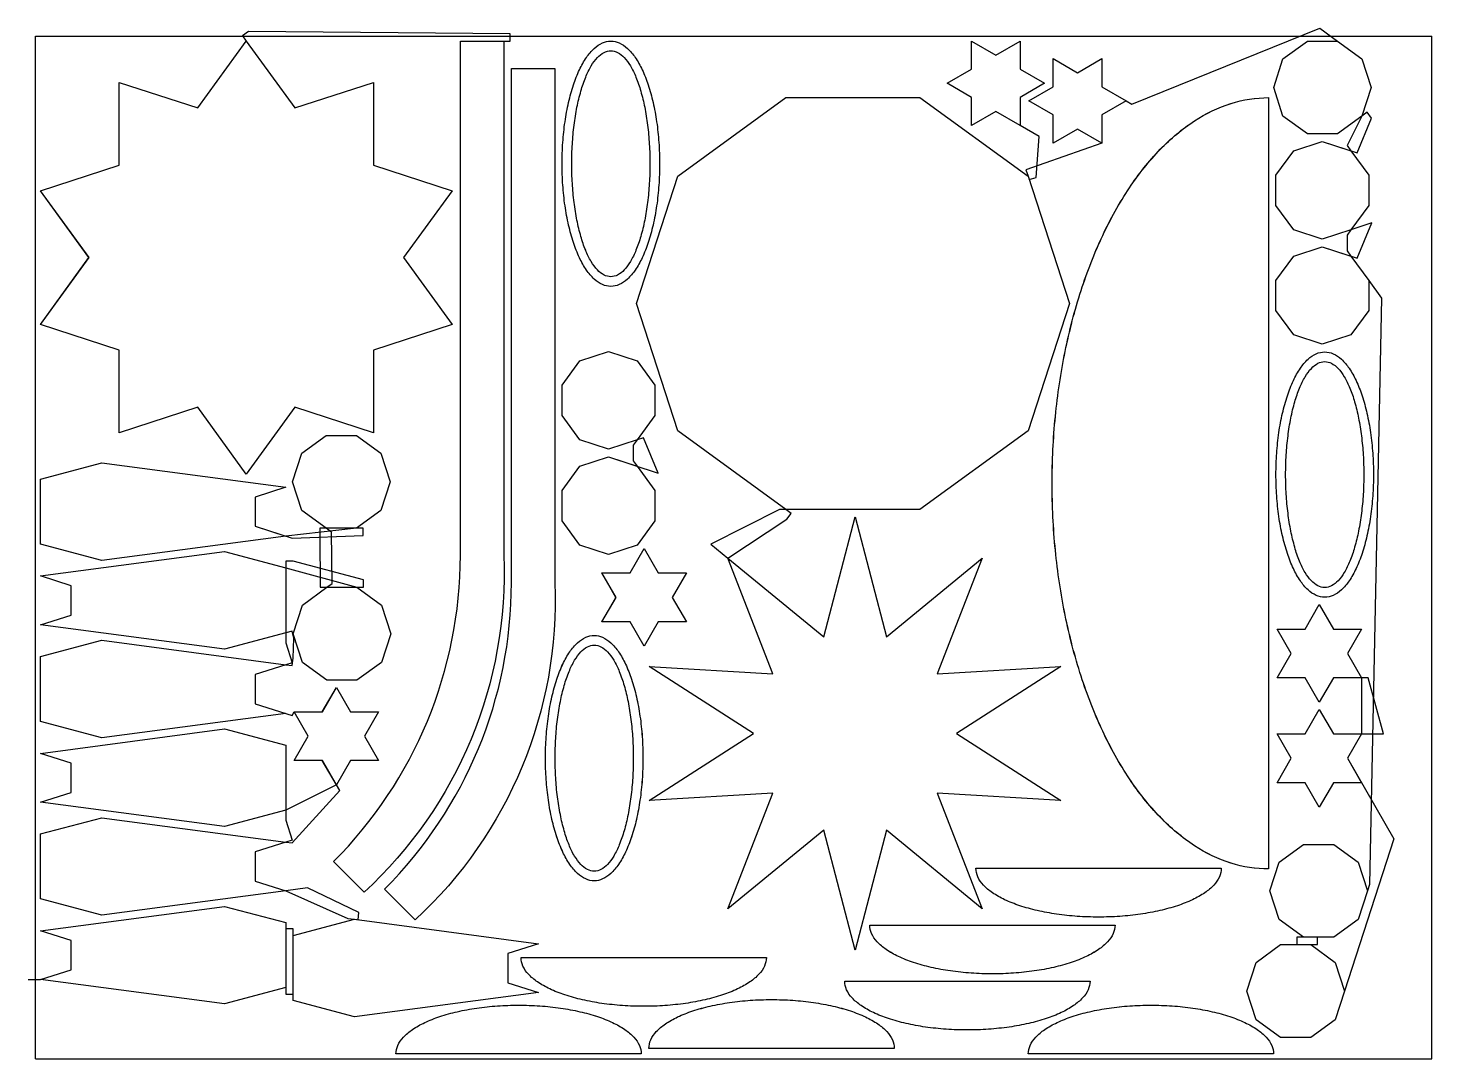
# Model space of a CAD drawing. Extents: x -15 to 2800, y 0 to 2066.
import ezdxf

# ---------------------------------------------------------------- set-up
doc = ezdxf.new("R2010")
doc.units = 0
doc.header["$LTSCALE"] = 41

msp = doc.modelspace()

# ---------------------------------------------------------------- linework, layer by layer
at = {"layer": 'BORDER_D0_T132.1_RK1_A0_W0_EM1'}
msp.add_lwpolyline([(938.87, 2040), (938.87, 1009.4, -0.220731), (659.15, 334.1), (597.76, 395.49, 0.198912), (852.05, 1009.4), (852.05, 2040), (952.1, 2040), (952.1, 2054.7), (426.97, 2059.34), (415.08, 2050.7), (422.85, 2040), (520.32, 1905.86), (678.01, 1957.09), (678.01, 1791.28), (835.71, 1740.04), (738.25, 1605.9), (835.71, 1471.76), (678.01, 1420.52), (678.01, 1254.71)], format="xyb", dxfattribs=at)
for points in [[(2138.26, 1835.35), (2089.39, 1863.57), (2040.52, 1835.35), (2040.52, 1891.79), (1991.65, 1920), (2040.52, 1948.21), (2040.52, 2004.65), (2089.39, 1976.43), (2138.26, 2004.65), (2138.26, 1948.21), (2187.13, 1920), (2198.59, 1913.39), (2574.96, 2065.92), (2610.64, 2040), (2659.51, 2004.49), (2678.18, 1947.04), (2659.51, 1889.59), (2629.95, 1830.67), (2637.73, 1819.96), (2673.23, 1771.09), (2673.23, 1710.69), (2637.73, 1661.82), (2629.95, 1651.11), (2629.95, 1619.73), (2637.73, 1609.03), (2673.23, 1560.16), (2699.15, 1524.48), (2674.64, 349.26), (2670.55, 336.67), (2651.88, 279.23), (2603.01, 243.72), (2529.37, 243.72), (2529.37, 229.02), (2557.12, 229.02), (2605.99, 193.51), (2624.66, 136.06)], [(678.01, 1254.71), (520.32, 1305.94), (422.85, 1171.8), (325.39, 1305.94), (167.7, 1254.71), (167.7, 1420.52), (10, 1471.76), (107.46, 1605.9), (10, 1740.04), (167.7, 1791.28), (167.7, 1957.09), (325.39, 1905.86), (422.85, 2040)], [(2056.2, 518.09), (1807.91, 532.67), (1898.5, 301.04), (1706.2, 458.77), (1643.34, 218.13), (1580.48, 458.77), (1388.19, 301.04), (1478.78, 532.67), (1230.49, 518.09), (1439.93, 652.23), (1230.49, 786.37), (1478.78, 771.79), (1388.19, 1003.42), (1506.89, 1081.49), (1515.53, 1093.38), (1504.83, 1101.16), (1287.78, 1258.86), (1204.88, 1514.01), (1287.78, 1769.17), (1504.83, 1926.87), (1773.12, 1926.87), (1990.17, 1769.17), (1992.44, 1762.18), (2006.42, 1766.72), (2012.77, 1848.66), (1974.58, 1870.71), (1925.71, 1898.93), (1876.84, 1870.71), (1876.84, 1927.14), (1827.97, 1955.35), (1876.84, 1983.57), (1876.84, 2040), (1925.71, 2011.79), (1974.58, 2040), (1974.58, 1983.57), (2023.45, 1955.35), (1974.58, 1927.14), (1974.58, 1870.71)], [(2673.23, 1560.16), (2673.23, 1499.75), (2637.73, 1450.88), (2580.27, 1432.21), (2522.82, 1450.88), (2487.32, 1499.75), (2487.32, 1560.16), (2522.82, 1609.03), (2580.27, 1627.69), (2650.31, 1604.94), (2679.67, 1675.45), (2637.73, 1661.82), (2580.27, 1643.15), (2522.82, 1661.82), (2487.32, 1710.69), (2487.32, 1771.09), (2522.82, 1819.96), (2580.27, 1838.63), (2650.31, 1815.88), (2678.85, 1885.48), (2670.21, 1897.37), (2659.51, 1889.59), (2610.64, 1854.09), (2550.24, 1854.09), (2501.36, 1889.59), (2482.7, 1947.04), (2501.36, 2004.49), (2550.24, 2040), (2610.64, 2040)], [(2187.13, 1920), (2138.26, 1891.79), (2138.26, 1835.35), (1986.08, 1781.76), (1990.17, 1769.17), (2073.07, 1514.01), (1990.17, 1258.86), (1773.12, 1101.16), (1491.6, 1101.16), (1354.09, 1031.39), (1388.19, 1003.42), (1580.48, 845.69), (1643.34, 1086.33), (1706.2, 845.69), (1898.5, 1003.42), (1807.91, 771.79), (2056.2, 786.37), (1846.76, 652.23), (2056.2, 518.09)], [(1056, 1350.01), (1091.5, 1398.88), (1148.95, 1417.55), (1206.4, 1398.88), (1241.91, 1350.01), (1241.91, 1289.6), (1206.4, 1240.73), (1198.63, 1230.03), (1198.63, 1198.58), (1206.4, 1187.88), (1241.91, 1139.01)], [(1241.91, 1139.01), (1241.91, 1078.6), (1206.4, 1029.73), (1148.95, 1011.07), (1091.5, 1029.73), (1056, 1078.6), (1056, 1139.01), (1091.5, 1187.88), (1148.95, 1206.55), (1248.34, 1174.25), (1218.98, 1244.82), (1206.4, 1240.73), (1148.95, 1222.07), (1091.5, 1240.73), (1056, 1289.6), (1056, 1350.01)], [(501.88, 692.38), (132.97, 643.51), (10, 676.09), (10, 806.41), (132.97, 838.99), (501.88, 790.12), (514.99, 788.38), (516.93, 802.95), (518.43, 843), (514.67, 857.21), (501.88, 853.82), (378.91, 821.24), (10, 870.11), (71.49, 889.66), (71.49, 948.3), (10, 967.85), (378.91, 1016.72), (501.88, 984.14), (644.77, 945.17), (693.64, 909.67), (712.31, 852.22), (693.64, 794.77), (644.77, 759.26), (584.36, 759.26), (535.49, 794.77), (516.83, 852.22), (535.49, 909.67), (584.36, 945.17), (595.07, 952.95), (593.95, 1055.89), (583.25, 1063.66), (534.38, 1099.17), (515.71, 1156.62), (534.38, 1214.07), (583.25, 1249.58), (643.65, 1249.58), (692.52, 1214.07), (711.19, 1156.62), (692.52, 1099.17), (643.65, 1063.66), (501.88, 1047.9), (132.97, 999.03), (10, 1031.6), (10, 1161.93), (132.97, 1194.51), (501.88, 1145.64)], [(501.88, 1145.64), (440.39, 1126.09), (440.39, 1067.44), (514.49, 1043.89), (656.88, 1048.96), (656.88, 1063.66), (570.02, 1063.66), (570.02, 1048.96), (571.13, 945.17), (658, 945.17), (658, 959.87), (516.58, 997.37), (501.88, 997.37), (501.88, 833.78), (514.49, 794.13), (501.88, 790.12), (440.39, 770.57), (440.39, 711.92), (514.49, 688.37), (518.85, 695.71), (575.28, 695.71), (603.5, 744.58), (631.71, 695.71), (688.14, 695.71), (659.93, 646.84), (688.14, 597.97), (631.71, 597.97), (603.5, 549.1), (501.88, 498.32), (378.91, 465.74), (10, 514.61), (71.49, 534.16), (71.49, 592.8), (10, 612.35), (378.91, 661.22), (501.88, 628.64), (501.88, 478.26), (514.49, 438.61), (501.88, 434.6), (440.39, 415.05), (440.39, 356.4), (501.88, 336.86), (626.43, 281.49), (639.55, 279.75), (1008.46, 230.88), (946.97, 211.33), (946.97, 152.69), (1008.46, 133.14), (639.55, 84.27), (516.58, 116.85), (516.58, 260.4), (501.88, 260.4), (501.88, 142.81), (378.91, 110.23), (10, 159.1)], [(2489.59, 861.54), (2546.02, 861.54), (2574.24, 910.41), (2602.45, 861.54), (2658.88, 861.54), (2630.67, 812.67), (2658.88, 763.8), (2658.88, 651.31), (2630.67, 602.44), (2723.79, 441.15), (2624.66, 136.06), (2605.99, 78.61), (2557.12, 43.11), (2496.71, 43.11), (2447.84, 78.61), (2429.18, 136.06), (2447.84, 193.51), (2496.71, 229.02), (2570.35, 229.02), (2570.35, 243.72), (2542.6, 243.72), (2493.73, 279.23), (2475.07, 336.67), (2493.73, 394.13), (2542.6, 429.63), (2603.01, 429.63), (2651.88, 394.13), (2670.55, 336.67)], [(2658.88, 553.57), (2602.45, 553.57), (2574.24, 504.7), (2546.02, 553.57), (2489.59, 553.57), (2517.81, 602.44), (2489.59, 651.31), (2546.02, 651.31), (2574.24, 700.18), (2602.45, 651.31), (2702.98, 651.31), (2672.11, 763.8), (2602.45, 763.8), (2574.24, 714.93), (2546.02, 763.8), (2489.59, 763.8), (2517.81, 812.67), (2489.59, 861.54)], [(-14.7, 159.1), (10, 159.1), (71.49, 178.65), (71.49, 237.29), (10, 256.84), (378.91, 305.71), (501.88, 273.13), (501.88, 129.58), (516.58, 129.58), (516.58, 247.17), (639.55, 279.75), (646.84, 278.79), (648.77, 293.36), (545.6, 342.65), (501.88, 336.86), (132.97, 287.99), (10, 320.57), (10, 450.89), (132.97, 483.47), (501.88, 434.6), (514.99, 432.86), (610.11, 537.64), (603.5, 549.1), (575.28, 597.97), (518.85, 597.97), (547.07, 646.84), (518.85, 695.71)]]:
    msp.add_lwpolyline(points, dxfattribs=at)
for points in [[(1202.59, 1581.07, -0.056346), (1187.15, 1562.95, -0.081333), (1170.69, 1551.86, -0.106579), (1153.72, 1548.12, -0.106578), (1136.75, 1551.86, -0.081333), (1120.29, 1562.95, -0.056346), (1104.85, 1581.07, -0.039879), (1090.89, 1605.66, -0.02994), (1078.85, 1635.97, -0.023968), (1069.07, 1671.09, -0.020393), (1061.87, 1709.94, -0.01836), (1057.46, 1751.35, -0.017435), (1055.98, 1794.06, -0.017435), (1057.46, 1836.77, -0.01836), (1061.87, 1878.18, -0.020393), (1069.07, 1917.03, -0.023968), (1078.85, 1952.15, -0.02994), (1090.89, 1982.46, -0.039878), (1104.85, 2007.05, -0.056346), (1120.29, 2025.17, -0.081333), (1136.75, 2036.26, -0.106579), (1153.72, 2040, -0.106579), (1170.69, 2036.26, -0.081333), (1187.15, 2025.17, -0.056346), (1202.59, 2007.05, -0.039878), (1216.55, 1982.46, -0.02994), (1228.59, 1952.15, -0.023968), (1238.36, 1917.03, -0.020393), (1245.57, 1878.18, -0.01836), (1249.97, 1836.77, -0.017435), (1251.46, 1794.06, -0.017435), (1249.97, 1751.35, -0.01836), (1245.57, 1709.94, -0.020393), (1238.36, 1671.09, -0.023968), (1228.59, 1635.97, -0.02994), (1216.55, 1605.66, -0.039879), (1202.59, 1581.07)], [(1041.21, 1984.9), (1041.21, 954.29, -0.220731), (761.49, 278.99), (700.1, 340.39, 0.198912), (954.39, 954.29), (954.39, 1984.9), (1041.21, 1984.9)], [(2064.72, 889.2, -0.025667), (2045.13, 1019.35, -0.024617), (2038.54, 1153.57, -0.024617), (2045.13, 1287.79, -0.025667), (2064.72, 1417.93, -0.027905), (2096.69, 1540.04, -0.03162), (2140.1, 1650.41, -0.037263), (2193.6, 1745.68, -0.045362), (2255.59, 1822.96, -0.056093), (2324.17, 1879.9, -0.068058), (2397.25, 1914.78, -0.076786), (2472.64, 1926.52), (2472.64, 380.62, -0.076786), (2397.25, 392.36, -0.068058), (2324.17, 427.23, -0.056093), (2255.59, 484.17, -0.045362), (2193.6, 561.45, -0.037263), (2140.1, 656.72, -0.03162), (2096.69, 767.09, -0.027905), (2064.72, 889.2)], [(2682.8, 1171.05, -0.017435), (2681.31, 1128.35, -0.01836), (2676.91, 1086.94, -0.020393), (2669.7, 1048.08, -0.023968), (2659.93, 1012.97, -0.029939), (2647.89, 982.65, -0.039878), (2633.93, 958.06, -0.056346), (2618.49, 939.95, -0.081333), (2602.03, 928.85, -0.106579), (2585.06, 925.11, -0.10658), (2568.09, 928.85, -0.081333), (2551.63, 939.95, -0.056346), (2536.19, 958.06, -0.039878), (2522.23, 982.65, -0.029939), (2510.19, 1012.97, -0.023968), (2500.41, 1048.08, -0.020393), (2493.21, 1086.94, -0.01836), (2488.8, 1128.35, -0.017435), (2487.32, 1171.05, -0.017435), (2488.8, 1213.76, -0.01836), (2493.21, 1255.17, -0.020393), (2500.41, 1294.02, -0.023968), (2510.19, 1329.14, -0.02994), (2522.23, 1359.45, -0.039878), (2536.19, 1384.04, -0.056346), (2551.63, 1402.16, -0.081333), (2568.09, 1413.26, -0.10658), (2585.06, 1416.99, -0.106579), (2602.03, 1413.26, -0.081333), (2618.49, 1402.16, -0.056346), (2633.93, 1384.04, -0.039878), (2647.89, 1359.45, -0.029939), (2659.93, 1329.14, -0.023968), (2669.7, 1294.02, -0.020393), (2676.91, 1255.17, -0.01836), (2681.31, 1213.76, -0.017435), (2682.8, 1171.05)], [(1120.34, 848.77, -0.106579), (1137.31, 845.04, -0.081333), (1153.77, 833.94, -0.056346), (1169.21, 815.82, -0.039878), (1183.17, 791.23, -0.02994), (1195.21, 760.92, -0.023968), (1204.99, 725.8, -0.020393), (1212.19, 686.95, -0.01836), (1216.6, 645.54, -0.017435), (1218.08, 602.83, -0.017435), (1216.6, 560.13, -0.01836), (1212.19, 518.72, -0.020393), (1204.99, 479.86, -0.023968), (1195.21, 444.75, -0.02994), (1183.17, 414.43, -0.039878), (1169.21, 389.84, -0.056346), (1153.77, 371.73, -0.081333), (1137.31, 360.63, -0.106579), (1120.34, 356.89, -0.106579), (1103.37, 360.63, -0.081333), (1086.91, 371.73, -0.056346), (1071.47, 389.84, -0.039878), (1057.52, 414.43, -0.02994), (1045.47, 444.75, -0.023968), (1035.7, 479.86, -0.020393), (1028.5, 518.72, -0.01836), (1024.09, 560.13, -0.017435), (1022.6, 602.83, -0.017435), (1024.09, 645.54, -0.01836), (1028.5, 686.95, -0.020393), (1035.7, 725.8, -0.023968), (1045.47, 760.92, -0.02994), (1057.52, 791.23, -0.039878), (1071.47, 815.82, -0.056346), (1086.91, 833.94, -0.081333), (1103.37, 845.04, -0.10658), (1120.34, 848.77)], [(2377.64, 381.97, -0.106579), (2373.91, 365, -0.081333), (2362.81, 348.54, -0.056346), (2344.69, 333.1, -0.039879), (2320.1, 319.14, -0.02994), (2289.79, 307.1, -0.023968), (2254.67, 297.32, -0.020393), (2215.82, 290.12, -0.01836), (2174.41, 285.71, -0.017435), (2131.7, 284.23, -0.017435), (2089, 285.71, -0.01836), (2047.59, 290.12, -0.020393), (2008.73, 297.32, -0.023968), (1973.62, 307.1, -0.02994), (1943.3, 319.14, -0.039878), (1918.71, 333.1, -0.056346), (1900.59, 348.54, -0.081333), (1889.5, 365, -0.106579), (1885.76, 381.97), (2377.64, 381.97)], [(1676.46, 251.19, -0.106579), (1672.73, 268.16), (2164.61, 268.16, -0.106579), (2160.87, 251.19, -0.081333), (2149.77, 234.73, -0.056346), (2131.66, 219.29, -0.039879), (2107.07, 205.34, -0.02994), (2076.75, 193.29, -0.023968), (2041.64, 183.52, -0.020393), (2002.78, 176.32, -0.01836), (1961.37, 171.91, -0.017435), (1918.67, 170.42, -0.017435), (1875.96, 171.91, -0.01836), (1834.55, 176.32, -0.020393), (1795.7, 183.52, -0.023968), (1760.58, 193.29, -0.02994), (1730.27, 205.34, -0.039878), (1705.68, 219.29, -0.056347), (1687.56, 234.73, -0.081333), (1676.46, 251.19)], [(1465.55, 203.17, -0.106579), (1461.82, 186.2, -0.081333), (1450.72, 169.74, -0.056346), (1432.6, 154.3, -0.039878), (1408.01, 140.35, -0.02994), (1377.7, 128.3, -0.023968), (1342.58, 118.53, -0.020393), (1303.73, 111.32, -0.01836), (1262.32, 106.92, -0.017435), (1219.61, 105.43, -0.017435), (1176.91, 106.92, -0.01836), (1135.5, 111.32, -0.020393), (1096.64, 118.53, -0.023968), (1061.53, 128.3, -0.02994), (1031.21, 140.35, -0.039878), (1006.62, 154.3, -0.056346), (988.51, 169.74, -0.081333), (977.41, 186.2, -0.106579), (973.67, 203.17), (1465.55, 203.17)], [(1745.54, 71.08, -0.023968), (1710.42, 80.85, -0.02994), (1680.11, 92.9, -0.039878), (1655.52, 106.85, -0.056347), (1637.4, 122.29, -0.081333), (1626.31, 138.75, -0.106579), (1622.57, 155.72), (2114.45, 155.72, -0.106579), (2110.71, 138.75, -0.081333), (2099.62, 122.29, -0.056346), (2081.5, 106.85, -0.039879), (2056.91, 92.9, -0.02994), (2026.6, 80.85, -0.023968), (1991.48, 71.08, -0.020393), (1952.63, 63.88, -0.01836), (1911.22, 59.47, -0.017435), (1868.51, 57.98, -0.017435), (1825.8, 59.47, -0.01836), (1784.39, 63.88, -0.020393), (1745.54, 71.08)], [(1664.43, 84.01, -0.039878), (1689.02, 70.05, -0.056346), (1707.14, 54.61, -0.081333), (1718.23, 38.16, -0.106579), (1721.97, 21.18), (1230.09, 21.18, -0.106579), (1233.82, 38.16, -0.081333), (1244.92, 54.61, -0.056346), (1263.04, 70.05, -0.039879), (1287.63, 84.01, -0.02994), (1317.94, 96.06, -0.023968), (1353.06, 105.83, -0.020393), (1391.91, 113.03, -0.01836), (1433.32, 117.44, -0.017435), (1476.03, 118.92, -0.017435), (1518.74, 117.44, -0.01836), (1560.15, 113.03, -0.020393), (1599, 105.83, -0.023968), (1634.12, 96.06, -0.02994), (1664.43, 84.01)], [(1091.87, 94.64, -0.023968), (1126.98, 84.87, -0.02994), (1157.3, 72.83, -0.039878), (1181.89, 58.87, -0.056347), (1200.01, 43.43, -0.081333), (1211.1, 26.97, -0.106579), (1214.84, 10), (722.96, 10, -0.106579), (726.69, 26.97, -0.081333), (737.79, 43.43, -0.056347), (755.91, 58.87, -0.039878), (780.5, 72.83, -0.02994), (810.81, 84.87, -0.023968), (845.93, 94.64, -0.020393), (884.78, 101.85, -0.01836), (926.19, 106.25, -0.017435), (968.9, 107.74, -0.017435), (1011.6, 106.25, -0.01836), (1053.01, 101.85, -0.020393), (1091.87, 94.64)], [(2005.6, 43.43, -0.056347), (2023.72, 58.87, -0.039878), (2048.31, 72.83, -0.02994), (2078.63, 84.87, -0.023968), (2113.74, 94.64, -0.020393), (2152.6, 101.85, -0.01836), (2194.01, 106.25, -0.017435), (2236.71, 107.74, -0.017435), (2279.42, 106.25, -0.01836), (2320.83, 101.85, -0.020393), (2359.68, 94.64, -0.023968), (2394.8, 84.87, -0.02994), (2425.11, 72.83, -0.039878), (2449.7, 58.87, -0.056347), (2467.82, 43.43, -0.081333), (2478.92, 26.97, -0.106579), (2482.65, 10), (1990.77, 10, -0.106579), (1994.51, 26.97, -0.081333), (2005.6, 43.43)]]:
    msp.add_lwpolyline(points, format="xyb", close=True, dxfattribs=at)
msp.add_lwpolyline([(1305.16, 876.13), (1248.72, 876.13), (1220.51, 827.26), (1192.3, 876.13), (1135.86, 876.13), (1164.08, 925), (1135.86, 973.87), (1192.3, 973.87), (1220.51, 1022.74), (1248.72, 973.87), (1305.16, 973.87), (1276.94, 925), (1305.16, 876.13)], close=True, dxfattribs=at)
at = {"layer": 'BORDER_D0_T132_RK1_A0_W0_EM1_RI1_ID0002'}
msp.add_lwpolyline([(1643.34, 218.13), (1580.48, 458.77), (1388.18, 301.04), (1478.77, 532.67), (1230.48, 518.09), (1439.92, 652.23), (1230.48, 786.36), (1478.77, 771.79), (1388.18, 1003.42), (1580.48, 845.69), (1643.34, 1086.33), (1706.19, 845.69), (1898.5, 1003.42), (1807.9, 771.79), (2056.2, 786.36), (1846.76, 652.23), (2056.2, 518.09), (1807.9, 532.67), (1898.5, 301.04), (1706.19, 458.77), (1643.34, 218.13)], close=True, dxfattribs=at)
at = {"layer": 'BORDER_D0_T132_RK1_A0_W0_EM1_RI1_ID0003'}
for points in [[(2678.18, 1947.05), (2659.51, 1889.6), (2610.64, 1854.09), (2550.24, 1854.09), (2501.37, 1889.6), (2482.7, 1947.05), (2501.37, 2004.5), (2550.24, 2040), (2610.64, 2040), (2659.51, 2004.5), (2678.18, 1947.05)], [(2580.27, 1643.15), (2522.82, 1661.82), (2487.31, 1710.69), (2487.31, 1771.09), (2522.82, 1819.96), (2580.27, 1838.63), (2637.73, 1819.96), (2673.23, 1771.09), (2673.23, 1710.69), (2637.73, 1661.82), (2580.27, 1643.15)], [(2580.27, 1432.21), (2522.82, 1450.88), (2487.31, 1499.75), (2487.31, 1560.15), (2522.82, 1609.02), (2580.27, 1627.69), (2637.73, 1609.02), (2673.23, 1560.15), (2673.23, 1499.75), (2637.73, 1450.88), (2580.27, 1432.21)], [(1148.95, 1222.06), (1091.5, 1240.73), (1055.99, 1289.6), (1055.99, 1350), (1091.5, 1398.87), (1148.95, 1417.54), (1206.41, 1398.87), (1241.91, 1350), (1241.91, 1289.6), (1206.41, 1240.73), (1148.95, 1222.06)], [(711.19, 1156.63), (692.52, 1099.18), (643.65, 1063.67), (583.25, 1063.67), (534.38, 1099.18), (515.71, 1156.63), (534.38, 1214.08), (583.25, 1249.58), (643.65, 1249.58), (692.52, 1214.08), (711.19, 1156.63)], [(1148.95, 1011.06), (1091.5, 1029.73), (1055.99, 1078.6), (1055.99, 1139), (1091.5, 1187.87), (1148.95, 1206.54), (1206.41, 1187.87), (1241.91, 1139), (1241.91, 1078.6), (1206.41, 1029.73), (1148.95, 1011.06)], [(712.31, 852.22), (693.64, 794.77), (644.77, 759.26), (584.37, 759.26), (535.5, 794.77), (516.83, 852.22), (535.5, 909.67), (584.37, 945.17), (644.77, 945.17), (693.64, 909.67), (712.31, 852.22)], [(2670.55, 336.68), (2651.88, 279.23), (2603.01, 243.72), (2542.61, 243.72), (2493.74, 279.23), (2475.07, 336.68), (2493.74, 394.13), (2542.61, 429.63), (2603.01, 429.63), (2651.88, 394.13), (2670.55, 336.68)], [(2624.66, 136.07), (2605.99, 78.62), (2557.12, 43.11), (2496.72, 43.11), (2447.85, 78.62), (2429.18, 136.07), (2447.85, 193.52), (2496.72, 229.02), (2557.12, 229.02), (2605.99, 193.52), (2624.66, 136.07)]]:
    msp.add_lwpolyline(points, close=True, dxfattribs=at)
at = {"layer": 'BORDER_D0_T132_RK1_A0_W0_EM1_RI1_ID0004'}
msp.add_lwpolyline([(2073.08, 1514.01), (1990.17, 1258.86), (1773.12, 1101.16), (1504.84, 1101.16), (1287.79, 1258.86), (1204.88, 1514.01), (1287.79, 1769.17), (1504.84, 1926.87), (1773.12, 1926.87), (1990.17, 1769.17), (2073.08, 1514.01)], close=True, dxfattribs=at)
at = {"layer": 'BORDER_D0_T132_RK1_A0_W0_EM1_RI1_ID0005'}
msp.add_lwpolyline([(422.85, 1171.8), (325.39, 1305.94), (167.69, 1254.71), (167.69, 1420.52), (9.99, 1471.76), (107.45, 1605.89), (9.99, 1740.03), (167.69, 1791.27), (167.69, 1957.09), (325.39, 1905.86), (422.85, 2039.99), (520.32, 1905.86), (678.01, 1957.09), (678.01, 1791.27), (835.71, 1740.03), (738.24, 1605.89), (835.71, 1471.76), (678.01, 1420.52), (678.01, 1254.71), (520.32, 1305.94), (422.85, 1171.8)], close=True, dxfattribs=at)
at = {"layer": 'BORDER_D0_T132_RK1_A0_W0_EM1_RI1_ID0011'}
for points in [[(2023.45, 1955.35), (1974.58, 1927.14), (1974.58, 1870.71), (1925.71, 1898.93), (1876.84, 1870.71), (1876.84, 1927.14), (1827.97, 1955.35), (1876.84, 1983.57), (1876.84, 2040), (1925.71, 2011.79), (1974.58, 2040), (1974.58, 1983.57), (2023.45, 1955.35)], [(2187.13, 1919.99), (2138.26, 1891.78), (2138.26, 1835.35), (2089.39, 1863.57), (2040.52, 1835.35), (2040.52, 1891.78), (1991.65, 1919.99), (2040.52, 1948.21), (2040.52, 2004.64), (2089.39, 1976.43), (2138.26, 2004.64), (2138.26, 1948.21), (2187.13, 1919.99)], [(1220.51, 827.25), (1192.3, 876.12), (1135.87, 876.12), (1164.09, 924.99), (1135.87, 973.86), (1192.3, 973.86), (1220.51, 1022.73), (1248.73, 973.86), (1305.15, 973.86), (1276.95, 924.99), (1305.15, 876.12), (1248.73, 876.12), (1220.51, 827.25)], [(2574.24, 714.93), (2546.03, 763.8), (2489.6, 763.8), (2517.82, 812.67), (2489.6, 861.54), (2546.03, 861.54), (2574.24, 910.41), (2602.46, 861.54), (2658.88, 861.54), (2630.68, 812.67), (2658.88, 763.8), (2602.46, 763.8), (2574.24, 714.93)], [(603.5, 549.09), (575.29, 597.96), (518.86, 597.96), (547.08, 646.83), (518.86, 695.7), (575.29, 695.7), (603.5, 744.57), (631.72, 695.7), (688.14, 695.7), (659.94, 646.83), (688.14, 597.96), (631.72, 597.96), (603.5, 549.09)], [(2574.24, 504.7), (2546.03, 553.57), (2489.6, 553.57), (2517.82, 602.44), (2489.6, 651.31), (2546.03, 651.31), (2574.24, 700.18), (2602.46, 651.31), (2658.88, 651.31), (2630.68, 602.44), (2658.88, 553.57), (2602.46, 553.57), (2574.24, 504.7)]]:
    msp.add_lwpolyline(points, close=True, dxfattribs=at)
at = {"layer": 'BORDER_D0_T132_RK1_A0_W0_EM1_RI1_ID0015'}
for points in [[(10, 1096.76), (10, 1161.92), (132.97, 1194.5), (501.88, 1145.63), (440.39, 1126.08), (440.39, 1067.44), (501.88, 1047.89), (132.97, 999.02), (10, 1031.6), (10, 1096.76)], [(501.88, 918.98), (501.88, 853.82), (378.91, 821.24), (10, 870.11), (71.49, 889.66), (71.49, 948.3), (10, 967.85), (378.91, 1016.72), (501.88, 984.14), (501.88, 918.98)], [(10, 741.25), (10, 806.41), (132.97, 838.99), (501.88, 790.12), (440.39, 770.57), (440.39, 711.93), (501.88, 692.38), (132.97, 643.51), (10, 676.09), (10, 741.25)], [(501.88, 563.48), (501.88, 498.32), (378.91, 465.74), (10, 514.61), (71.49, 534.16), (71.49, 592.8), (10, 612.35), (378.91, 661.22), (501.88, 628.64), (501.88, 563.48)], [(10, 385.73), (10, 450.89), (132.97, 483.47), (501.88, 434.6), (440.39, 415.05), (440.39, 356.41), (501.88, 336.86), (132.97, 287.99), (10, 320.57), (10, 385.73)], [(501.88, 207.97), (501.88, 142.81), (378.91, 110.23), (10, 159.1), (71.49, 178.65), (71.49, 237.29), (10, 256.84), (378.91, 305.71), (501.88, 273.13), (501.88, 207.97)], [(516.58, 182.01), (516.58, 247.17), (639.55, 279.75), (1008.46, 230.88), (946.97, 211.33), (946.97, 152.69), (1008.46, 133.14), (639.55, 84.27), (516.58, 116.85), (516.58, 182.01)]]:
    msp.add_lwpolyline(points, close=True, dxfattribs=at)
at = {"layer": 'BORDER_D0_T132_RK1_A0_W0_EM1_RI1_ID0019'}
msp.add_lwpolyline([(2472.48, 1153.57), (2472.48, 380.62, -0.076784), (2397.1, 392.36, -0.068061), (2324.01, 427.24, -0.056093), (2255.43, 484.18, -0.045361), (2193.45, 561.46, -0.037263), (2139.94, 656.73, -0.03162), (2096.54, 767.1, -0.027905), (2064.56, 889.21, -0.025667), (2044.97, 1019.35, -0.024617), (2038.38, 1153.57, -0.024617), (2044.97, 1287.79, -0.025667), (2064.56, 1417.93, -0.027907), (2096.54, 1540.05, -0.031618), (2139.94, 1650.41, -0.037263), (2193.45, 1745.68, -0.045361), (2255.43, 1822.96, -0.056097), (2324.01, 1879.91, -0.068057), (2397.1, 1914.78, -0.076784), (2472.48, 1926.52), (2472.48, 1153.57)], format="xyb", close=True, dxfattribs=at)
at = {"layer": 'BORDER_D0_T132_RK1_A0_W0_EM1_RI1_ID0020'}
for points in [[(2131.7, 381.97), (2377.64, 381.97, -0.106572), (2373.9, 365, -0.081329), (2362.81, 348.54, -0.056349), (2344.69, 333.1, -0.039882), (2320.1, 319.14, -0.029934), (2289.79, 307.1, -0.02397), (2254.67, 297.33, -0.020392), (2215.82, 290.12, -0.01836), (2174.41, 285.72, -0.017437), (2131.7, 284.23, -0.017437), (2088.99, 285.72, -0.01836), (2047.58, 290.12, -0.020392), (2008.73, 297.33, -0.02397), (1973.61, 307.1, -0.029934), (1943.3, 319.14, -0.039882), (1918.71, 333.1, -0.056349), (1900.59, 348.54, -0.081329), (1889.5, 365, -0.106572), (1885.76, 381.97), (2131.7, 381.97)], [(1918.67, 268.16), (2164.61, 268.16, -0.106572), (2160.87, 251.19, -0.08133), (2149.78, 234.73, -0.056348), (2131.66, 219.29, -0.039883), (2107.07, 205.33, -0.029934), (2076.76, 193.29, -0.02397), (2041.64, 183.52, -0.020392), (2002.79, 176.31, -0.01836), (1961.38, 171.91, -0.017437), (1918.67, 170.42, -0.017437), (1875.96, 171.91, -0.01836), (1834.55, 176.31, -0.020392), (1795.7, 183.52, -0.02397), (1760.58, 193.29, -0.029934), (1730.27, 205.33, -0.039882), (1705.68, 219.29, -0.056349), (1687.56, 234.73, -0.081329), (1676.47, 251.19, -0.106572), (1672.73, 268.16), (1918.67, 268.16)], [(1219.61, 203.17), (1465.55, 203.17, -0.106572), (1461.81, 186.2, -0.08133), (1450.72, 169.74, -0.056348), (1432.6, 154.3, -0.039882), (1408.01, 140.34, -0.029934), (1377.7, 128.3, -0.02397), (1342.58, 118.53, -0.020392), (1303.73, 111.32, -0.01836), (1262.32, 106.92, -0.017437), (1219.61, 105.43, -0.017437), (1176.9, 106.92, -0.01836), (1135.49, 111.32, -0.020392), (1096.64, 118.53, -0.02397), (1061.52, 128.3, -0.029934), (1031.21, 140.34, -0.039882), (1006.62, 154.3, -0.056349), (988.5, 169.74, -0.081329), (977.41, 186.2, -0.106572), (973.67, 203.17), (1219.61, 203.17)], [(1868.51, 155.72), (2114.45, 155.72, -0.106572), (2110.71, 138.75, -0.081329), (2099.62, 122.29, -0.056349), (2081.5, 106.85, -0.039883), (2056.91, 92.89, -0.029934), (2026.6, 80.85, -0.02397), (1991.48, 71.08, -0.020392), (1952.63, 63.87, -0.01836), (1911.22, 59.47, -0.017437), (1868.51, 57.98, -0.017437), (1825.8, 59.47, -0.01836), (1784.39, 63.87, -0.020392), (1745.54, 71.08, -0.02397), (1710.42, 80.85, -0.029934), (1680.11, 92.89, -0.039882), (1655.52, 106.85, -0.056349), (1637.4, 122.29, -0.081329), (1626.31, 138.75, -0.106572), (1622.57, 155.72), (1868.51, 155.72)], [(1476.03, 21.18), (1230.09, 21.18, -0.106572), (1233.83, 38.15, -0.081329), (1244.92, 54.61, -0.056348), (1263.04, 70.05, -0.039882), (1287.63, 84.01, -0.029934), (1317.94, 96.05, -0.02397), (1353.06, 105.82, -0.020392), (1391.91, 113.03, -0.01836), (1433.32, 117.43, -0.017437), (1476.03, 118.92, -0.017437), (1518.74, 117.43, -0.01836), (1560.15, 113.03, -0.020392), (1599, 105.82, -0.02397), (1634.12, 96.05, -0.029934), (1664.43, 84.01, -0.039882), (1689.02, 70.05, -0.056349), (1707.14, 54.61, -0.081329), (1718.23, 38.15, -0.106572), (1721.97, 21.18), (1476.03, 21.18)], [(968.9, 10), (722.96, 10, -0.106572), (726.7, 26.97, -0.081329), (737.79, 43.43, -0.056348), (755.91, 58.87, -0.039882), (780.5, 72.83, -0.029934), (810.81, 84.87, -0.02397), (845.93, 94.64, -0.020392), (884.78, 101.85, -0.01836), (926.19, 106.25, -0.017437), (968.9, 107.74, -0.017437), (1011.61, 106.25, -0.01836), (1053.02, 101.85, -0.020392), (1091.87, 94.64, -0.02397), (1126.99, 84.87, -0.029934), (1157.3, 72.83, -0.039882), (1181.89, 58.87, -0.056349), (1200.01, 43.43, -0.08133), (1211.1, 26.97, -0.106572), (1214.84, 10), (968.9, 10)], [(2236.71, 10), (1990.77, 10, -0.106572), (1994.51, 26.97, -0.081329), (2005.6, 43.43, -0.056348), (2023.72, 58.87, -0.039882), (2048.31, 72.83, -0.029934), (2078.62, 84.87, -0.02397), (2113.74, 94.64, -0.020392), (2152.59, 101.85, -0.01836), (2194, 106.25, -0.017437), (2236.71, 107.74, -0.017437), (2279.42, 106.25, -0.01836), (2320.83, 101.85, -0.020392), (2359.68, 94.64, -0.02397), (2394.8, 84.87, -0.029934), (2425.11, 72.83, -0.039883), (2449.7, 58.87, -0.056348), (2467.82, 43.43, -0.08133), (2478.91, 26.97, -0.106572), (2482.65, 10), (2236.71, 10)]]:
    msp.add_lwpolyline(points, format="xyb", close=True, dxfattribs=at)
at = {"layer": 'BORDER_D0_T132_RK1_A0_W0_EM1_RI1_ID0021'}
for points in [[(1153.72, 2040, -0.106572), (1170.69, 2036.26, -0.08133), (1187.15, 2025.17, -0.056348), (1202.59, 2007.05, -0.039883), (1216.55, 1982.46, -0.029934), (1228.59, 1952.15, -0.02397), (1238.36, 1917.03, -0.020392), (1245.57, 1878.18, -0.01836), (1249.97, 1836.77, -0.017437), (1251.46, 1794.06, -0.017437), (1249.97, 1751.35, -0.01836), (1245.57, 1709.94, -0.020392), (1238.36, 1671.09, -0.02397), (1228.59, 1635.97, -0.029934), (1216.55, 1605.66, -0.039883), (1202.59, 1581.07, -0.056348), (1187.15, 1562.95, -0.08133), (1170.69, 1551.86, -0.106572), (1153.72, 1548.12, -0.106572), (1136.75, 1551.86, -0.081329), (1120.29, 1562.95, -0.056349), (1104.85, 1581.07, -0.039882), (1090.89, 1605.66, -0.029934), (1078.85, 1635.97, -0.02397), (1069.08, 1671.09, -0.020392), (1061.87, 1709.94, -0.01836), (1057.47, 1751.35, -0.017437), (1055.98, 1794.06, -0.017436), (1057.47, 1836.77, -0.01836), (1061.87, 1878.18, -0.020392), (1069.08, 1917.03, -0.02397), (1078.85, 1952.15, -0.029934), (1090.89, 1982.46, -0.039882), (1104.85, 2007.05, -0.056348), (1120.29, 2025.17, -0.081329), (1136.75, 2036.26, -0.106572), (1153.72, 2040)], [(2585.06, 1416.99, -0.106572), (2602.03, 1413.25, -0.081329), (2618.49, 1402.16, -0.056348), (2633.93, 1384.04, -0.039882), (2647.89, 1359.45, -0.029934), (2659.93, 1329.14, -0.02397), (2669.7, 1294.02, -0.020392), (2676.91, 1255.17, -0.01836), (2681.31, 1213.76, -0.017437), (2682.8, 1171.05, -0.017437), (2681.31, 1128.34, -0.01836), (2676.91, 1086.93, -0.020392), (2669.7, 1048.08, -0.02397), (2659.93, 1012.96, -0.029934), (2647.89, 982.65, -0.039882), (2633.93, 958.06, -0.056349), (2618.49, 939.94, -0.081329), (2602.03, 928.85, -0.106572), (2585.06, 925.11, -0.106572), (2568.09, 928.85, -0.081329), (2551.63, 939.94, -0.056348), (2536.19, 958.06, -0.039883), (2522.23, 982.65, -0.029934), (2510.19, 1012.96, -0.02397), (2500.42, 1048.08, -0.020392), (2493.21, 1086.93, -0.01836), (2488.81, 1128.34, -0.017437), (2487.32, 1171.05, -0.017436), (2488.81, 1213.76, -0.01836), (2493.21, 1255.17, -0.020392), (2500.42, 1294.02, -0.02397), (2510.19, 1329.14, -0.029934), (2522.23, 1359.45, -0.039883), (2536.19, 1384.04, -0.056348), (2551.63, 1402.16, -0.081329), (2568.09, 1413.25, -0.106572), (2585.06, 1416.99)], [(1120.34, 848.77, -0.106572), (1137.31, 845.03, -0.08133), (1153.77, 833.94, -0.056348), (1169.21, 815.82, -0.039882), (1183.17, 791.23, -0.029934), (1195.21, 760.92, -0.02397), (1204.98, 725.8, -0.020392), (1212.19, 686.95, -0.01836), (1216.59, 645.54, -0.017437), (1218.08, 602.83, -0.017437), (1216.59, 560.12, -0.01836), (1212.19, 518.71, -0.020392), (1204.98, 479.86, -0.02397), (1195.21, 444.74, -0.029934), (1183.17, 414.43, -0.039882), (1169.21, 389.84, -0.056348), (1153.77, 371.72, -0.08133), (1137.31, 360.63, -0.106572), (1120.34, 356.89, -0.106572), (1103.37, 360.63, -0.08133), (1086.91, 371.72, -0.056348), (1071.47, 389.84, -0.039882), (1057.51, 414.43, -0.029934), (1045.47, 444.74, -0.02397), (1035.7, 479.86, -0.020392), (1028.49, 518.71, -0.01836), (1024.09, 560.12, -0.017437), (1022.6, 602.83, -0.017437), (1024.09, 645.54, -0.01836), (1028.49, 686.95, -0.020392), (1035.7, 725.8, -0.02397), (1045.47, 760.92, -0.029934), (1057.51, 791.23, -0.039882), (1071.47, 815.82, -0.056348), (1086.91, 833.94, -0.08133), (1103.37, 845.03, -0.106572), (1120.34, 848.77)]]:
    msp.add_lwpolyline(points, format="xyb", close=True, dxfattribs=at)
at = {"layer": 'BORDER_D0_T132_RK1_A0_W0_EM1_RI1_ID0029'}
for points in [[(852.05, 1009.4), (852.05, 2040), (938.87, 2040), (938.87, 1009.4, -0.22073), (659.15, 334.1), (597.76, 395.49, 0.198912), (852.05, 1009.4)], [(954.39, 954.29), (954.39, 1984.89), (1041.21, 1984.89), (1041.21, 954.29, -0.22073), (761.49, 278.99), (700.1, 340.38, 0.198912), (954.39, 954.29)]]:
    msp.add_lwpolyline(points, format="xyb", close=True, dxfattribs=at)
at = {"layer": 'CONTOUR_D0'}
for points in [[(1153.72, 2020.61, -0.121126), (1167.33, 2017.17, -0.084995), (1180.52, 2006.95, -0.05459), (1192.89, 1990.26, -0.03689), (1204.08, 1967.6, -0.026939), (1213.74, 1939.68, -0.021226), (1221.57, 1907.33, -0.017888), (1227.34, 1871.54, -0.016018), (1230.88, 1833.4, -0.015176), (1232.07, 1794.06, -0.015176), (1230.88, 1754.72, -0.016018), (1227.34, 1716.58, -0.017888), (1221.57, 1680.79, -0.021226), (1213.74, 1648.44, -0.026947), (1204.08, 1620.51, -0.036877), (1192.89, 1597.86, -0.054568), (1180.52, 1581.18, -0.085027), (1167.33, 1570.95, -0.121126), (1153.72, 1567.51, -0.12104), (1140.12, 1570.95, -0.085068), (1126.92, 1581.18, -0.054568), (1114.55, 1597.86, -0.066481), (1103.36, 1620.51, -0.043161), (1093.7, 1648.44, -0.021226), (1085.87, 1680.79, -0.017888), (1080.1, 1716.58, -0.016018), (1076.56, 1754.72, -0.015176), (1075.37, 1794.06, -0.015176), (1076.56, 1833.4, -0.016018), (1080.1, 1871.54, -0.017888), (1085.87, 1907.33, -0.021226), (1093.7, 1939.68, -0.026939), (1103.36, 1967.6, -0.03689), (1114.55, 1990.26, -0.05459), (1126.92, 2006.95, -0.085036), (1140.12, 2017.17, -0.12104), (1153.72, 2020.61)], [(2585.06, 1397.6, -0.121127), (2598.67, 1394.16, -0.084995), (2611.86, 1383.94, -0.054589), (2624.23, 1367.25, -0.03689), (2635.42, 1344.59, -0.026939), (2645.08, 1316.67, -0.021226), (2652.91, 1284.32, -0.017888), (2658.68, 1248.53, -0.016018), (2662.22, 1210.39, -0.015176), (2663.41, 1171.05, -0.015176), (2662.22, 1131.71, -0.016018), (2658.68, 1093.57, -0.017888), (2652.91, 1057.78, -0.021226), (2645.08, 1025.43, -0.026947), (2635.42, 997.5, -0.036877), (2624.23, 974.85, -0.054568), (2611.86, 958.17, -0.085026), (2598.67, 947.94, -0.121127), (2585.06, 944.5, -0.121041), (2571.46, 947.94, -0.085068), (2558.26, 958.17, -0.054568), (2545.89, 974.85, -0.066482), (2534.7, 997.5, -0.043161), (2525.04, 1025.43, -0.021226), (2517.21, 1057.78, -0.017888), (2511.44, 1093.57, -0.016018), (2507.9, 1131.71, -0.015176), (2506.71, 1171.05, -0.015176), (2507.9, 1210.39, -0.016018), (2511.44, 1248.53, -0.017888), (2517.21, 1284.32, -0.021226), (2525.04, 1316.67, -0.026939), (2534.7, 1344.59, -0.036891), (2545.89, 1367.25, -0.054589), (2558.26, 1383.94, -0.085036), (2571.46, 1394.16, -0.121041), (2585.06, 1397.6)], [(1120.34, 829.38, -0.121126), (1133.95, 825.94, -0.084995), (1147.14, 815.72, -0.05459), (1159.51, 799.03, -0.03689), (1170.7, 776.37, -0.026939), (1180.36, 748.45, -0.021226), (1188.19, 716.1, -0.017888), (1193.96, 680.31, -0.016018), (1197.5, 642.17, -0.015176), (1198.69, 602.83, -0.015176), (1197.5, 563.49, -0.016018), (1193.96, 525.35, -0.017888), (1188.19, 489.56, -0.021226), (1180.36, 457.21, -0.026948), (1170.7, 429.28, -0.036877), (1159.51, 406.63, -0.054568), (1147.14, 389.95, -0.085027), (1133.95, 379.72, -0.121126), (1120.34, 376.28, -0.12104), (1106.74, 379.72, -0.085067), (1093.54, 389.95, -0.054569), (1081.17, 406.63, -0.066481), (1069.98, 429.28, -0.043161), (1060.32, 457.21, -0.021226), (1052.49, 489.56, -0.017888), (1046.72, 525.35, -0.016018), (1043.18, 563.49, -0.015176), (1041.99, 602.83, -0.015176), (1043.18, 642.17, -0.016018), (1046.72, 680.31, -0.017888), (1052.49, 716.1, -0.021226), (1060.32, 748.45, -0.026939), (1069.98, 776.37, -0.03689), (1081.17, 799.03, -0.05459), (1093.54, 815.72, -0.085036), (1106.74, 825.94, -0.12104), (1120.34, 829.38)]]:
    msp.add_lwpolyline(points, format="xyb", close=True, dxfattribs=at)
at = {"layer": 'FRAME_Z18', "linetype": 'CONTINUOUS'}
for p, q in [((0, 2050), (2800, 2050)), ((0, 0), (0, 2050)), ((2800, 0), (2800, 2050)), ((0, 0), (2800, 0))]:
    msp.add_line(p, q, dxfattribs=at)

doc.saveas('drawing.dxf')
